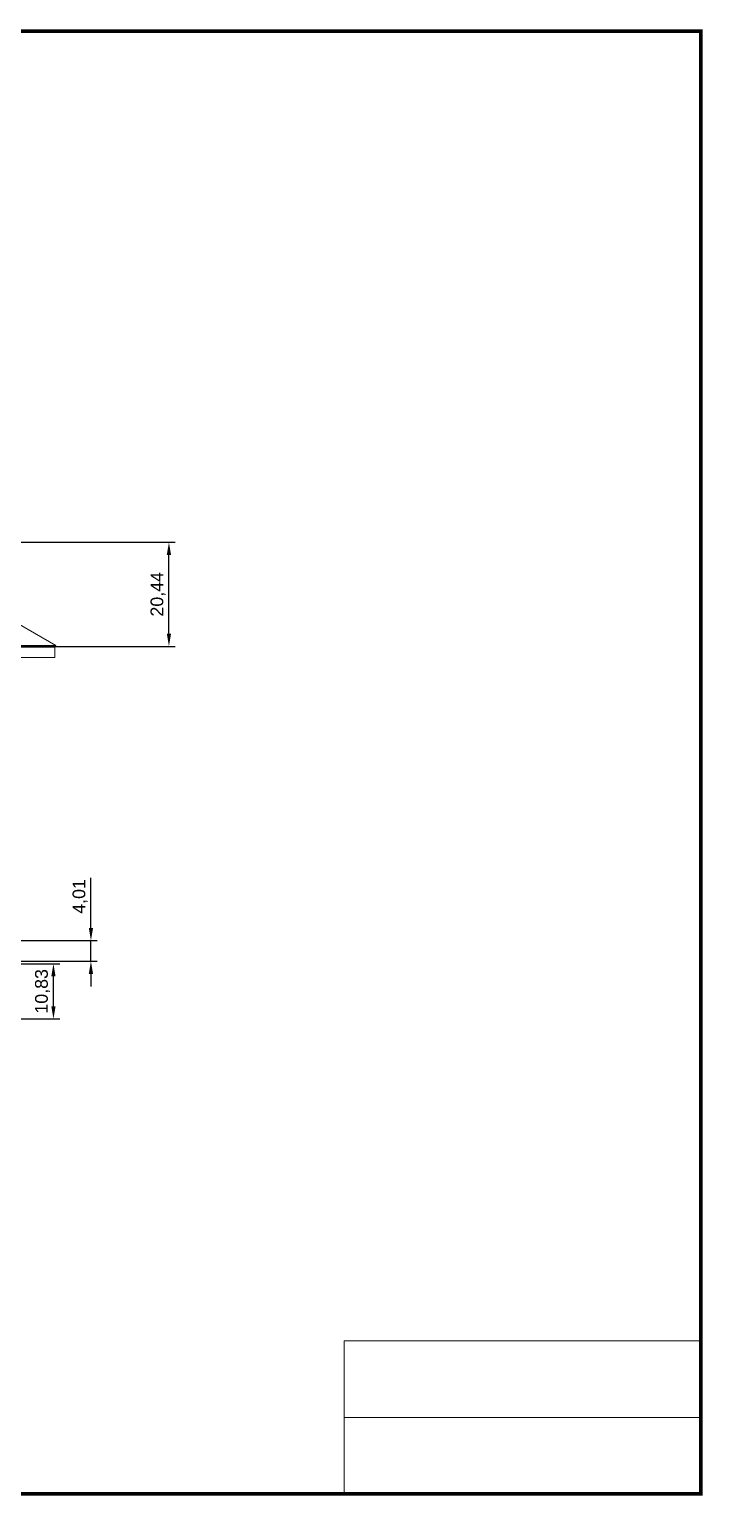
# Model space of a CAD drawing. Header units: millimetres. Extents: x 494 to 889, y 25 to 312.
# Drawn here: x 757.3 to 889.4, y 24.6 to 312.3 of the extents above; entities that cross this region are included whole.
import ezdxf

# ---------------------------------------------------------------- set-up
doc = ezdxf.new("R2010")
doc.units = ezdxf.units.MM
doc.layers.add('dwgmodels.com', color=250, linetype='Continuous')
for name, color, linetype, lineweight in [('А_ПЕРВЫЙ ПЛАН', 102, 'Continuous', 15), ('А_ШТУКАТУРКА ФАСАД', 7, 'Continuous', 15), ('ЛИСТ', 7, 'Continuous', 18)]:
    doc.layers.add(name, color=color, linetype=linetype, lineweight=lineweight)
doc.styles.get("Standard").update_dxf_attribs({"font": 'ARIAL_0.TTF'})
doc.dimstyles.new('dwgmodels.com', dxfattribs={"dimtxt": 2.5, "dimasz": 2.5, "dimexe": 1.25, "dimexo": 0.625, "dimtad": 1, "dimtxsty": 'Standard', "dimcen": 2.5, "dimadec": 0, "dimazin": 0, "dimtfac": 1, "dimtmove": 0, "dimatfit": 3, "dimfxl": 1, "dimarcsym": 0})

# ---------------------------------------------------------------- blocks, each defined once
blk = doc.blocks.new('*D57')
at = {"layer": 'Defpoints', "color": 0, "transparency": 16777216}
for p in [(754.85, 128.93), (761.99, 128.93), (755, 118.1)]:
    blk.add_point(p, dxfattribs=at)
at = {"layer": 'dwgmodels.com', "color": 0, "lineweight": -2, "transparency": 16777216}
for p, q in [((755.48, 128.93), (763.24, 128.93)), ((761.99, 120.6), (761.99, 126.43)), ((755.63, 118.1), (763.24, 118.1))]:
    blk.add_line(p, q, dxfattribs=at)
at = {"layer": 'dwgmodels.com', "color": 0, "transparency": 16777216}
for points in [[(761.57, 126.43), (762.4, 126.43), (761.99, 128.93)], [(761.57, 120.6), (762.4, 120.6), (761.99, 118.1)]]:
    blk.add_solid(points, dxfattribs=at)
at = {"layer": 'dwgmodels.com', "color": 0, "transparency": 16777216, "insert": (759.86, 123.52), "char_height": 2.5, "attachment_point": 5, "rotation": 90}
blk.add_mtext('10,83', dxfattribs=at)
blk = doc.blocks.new('*D58')
at = {"layer": 'Defpoints', "color": 0, "transparency": 16777216}
for p in [(754.85, 133.46), (769.34, 133.46), (754.85, 129.45)]:
    blk.add_point(p, dxfattribs=at)
at = {"layer": 'dwgmodels.com', "color": 0, "lineweight": -2, "transparency": 16777216}
for p, q in [((769.34, 135.96), (769.34, 145.82)), ((755.48, 133.46), (770.59, 133.46)), ((769.34, 129.45), (769.34, 133.46)), ((755.48, 129.45), (770.59, 129.45)), ((769.34, 126.95), (769.34, 124.45))]:
    blk.add_line(p, q, dxfattribs=at)
at = {"layer": 'dwgmodels.com', "color": 0, "transparency": 16777216}
for points in [[(768.93, 135.96), (769.76, 135.96), (769.34, 133.46)], [(768.93, 126.95), (769.76, 126.95), (769.34, 129.45)]]:
    blk.add_solid(points, dxfattribs=at)
at = {"layer": 'dwgmodels.com', "color": 0, "transparency": 16777216, "insert": (767.22, 142.14), "char_height": 2.5, "attachment_point": 5, "rotation": 90}
blk.add_mtext('4,01', dxfattribs=at)
blk = doc.blocks.new('*D59')
at = {"layer": 'Defpoints', "color": 0, "transparency": 16777216}
for p in [(684.64, 211.64), (784.65, 211.64), (719.36, 191.2)]:
    blk.add_point(p, dxfattribs=at)
at = {"layer": 'dwgmodels.com', "color": 0, "lineweight": -2, "transparency": 16777216}
for p, q in [((685.27, 211.64), (785.9, 211.64)), ((784.65, 193.7), (784.65, 209.14)), ((719.99, 191.2), (785.9, 191.2))]:
    blk.add_line(p, q, dxfattribs=at)
at = {"layer": 'dwgmodels.com', "color": 0, "transparency": 16777216}
for points in [[(784.23, 209.14), (785.06, 209.14), (784.65, 211.64)], [(784.23, 193.7), (785.06, 193.7), (784.65, 191.2)]]:
    blk.add_solid(points, dxfattribs=at)
at = {"layer": 'dwgmodels.com', "color": 0, "transparency": 16777216, "insert": (782.52, 201.42), "char_height": 2.5, "attachment_point": 5, "rotation": 90}
blk.add_mtext('20,44', dxfattribs=at)

msp = doc.modelspace()

# ---------------------------------------------------------------- linework, layer by layer
at = {"layer": 'А_ПЕРВЫЙ ПЛАН', "color": 0, "ltscale": 100}
msp.add_line((762.434, 191.387), (712.635, 220.139), dxfattribs=at)
at = {"layer": 'А_ПЕРВЫЙ ПЛАН', "ltscale": 100}
for p in [(705.563, 191.387), (762.235, 191.043)]:
    msp.add_line(p, (762.434, 191.387), dxfattribs=at)
at = {"layer": 'А_ШТУКАТУРКА ФАСАД'}
msp.add_line((705.364, 191.043), (762.235, 191.043), dxfattribs=at)
at = {"layer": 'А_ШТУКАТУРКА ФАСАД', "color": 7}
for p, q in [((762.235, 189.043), (762.235, 191.043)), ((704.828, 189.043), (762.235, 189.043))]:
    msp.add_line(p, q, dxfattribs=at)
at = {"layer": 'ЛИСТ'}
for p, q in [((819.025, 24.917), (819.025, 54.917)), ((819.025, 54.917), (889.025, 54.917)), ((818.982, 39.917), (889.025, 39.917))]:
    msp.add_line(p, q, dxfattribs=at)
at = {"layer": 'ЛИСТ', "const_width": 0.7}
msp.add_lwpolyline([(494.025, 24.917), (889.025, 24.917), (889.025, 311.917), (494.025, 311.917)], close=True, dxfattribs=at)

# ---------------------------------------------------------------- dimensions: what is measured, and where the dimension line sits
at = {"layer": 'dwgmodels.com', "color": 0}
for base, p1, p2, picture, middle in [((784.647, 211.64), (719.362, 191.199), (684.641, 211.64), '*D59', (782.519, 201.419)), ((769.343, 133.46), (754.855, 129.453), (754.855, 133.46), '*D58', (767.215, 142.141)), ((761.987, 128.934), (755.003, 118.1), (754.855, 128.934), '*D57', (759.86, 123.517))]:
    dim = msp.add_linear_dim(base=base, p1=p1, p2=p2, angle=90, dimstyle='dwgmodels.com', dxfattribs=at)
    dim.commit()
    dim.dimension.update_dxf_attribs({"geometry": picture, "text_midpoint": middle})

doc.saveas('drawing.dxf')
